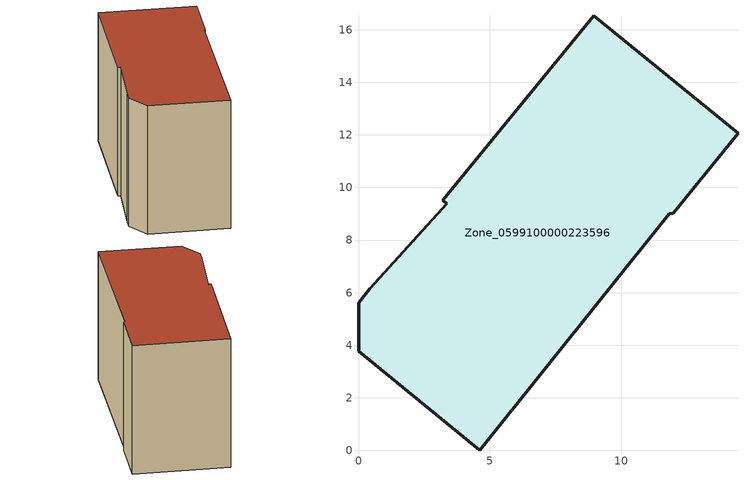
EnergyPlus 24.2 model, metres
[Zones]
Zone_0599100000223596
 floor ground (C_G): 11.97,9.03 11.82,9 4.6,0 0,3.77 0,5.62 0.43,6.14 3.36,9.39 3.19,9.52 8.94,16.54 14.43,12.06 z0
 wall outside (C_F): 11.82,9 11.97,9.03 14.43,12.06 8.94,16.54 3.19,9.52 3.36,9.39 0.43,6.14 0,5.62 0,3.77 4.6,0 11.82,9 z0:10.13
 roof outside (C_R): 0.43,6.14 0,5.62 0,3.77 4.6,0 11.82,9 11.97,9.03 14.43,12.06 8.94,16.54 3.19,9.52 3.36,9.39 z10.13
[BUILDING]
Pand.0599100000223596: North Axis=0; Terrain=City; Loads Convergence Tolerance Value=0.04; Temperature Convergence Tolerance Value=0.4; Solar Distribution=FullExterior; Maximum Number of Warmup Days=25; Minimum Number of Warmup Days=1
[Site:Location]
Rotterdam.The.Hague.AP_ZH_NLD Design_Conditions: Latitude=51.96; Longitude=4.45; Time Zone=1; Elevation=-4.5
[SITE:GROUNDTEMPERATURE:BUILDINGSURFACE]
18, 18, 18, 18, 18, 18, 18, 18, 18, 18, 18, 18
[MATERIAL] Thermal Absorptance=0.9; Solar Absorptance=0.7; Visible Absorptance=0.7
Name | Roughness | Thickness | Conductivity | Density | Specific Heat
G.TC.1946 | MediumSmooth | 0.15 | 1 | 540 | 1210
F.TC.1946 | Rough | 0.3 | 0.857143 | 1920 | 840
R.TC.1946 | MediumRough | 0.2 | 0.909091 | 1500 | 1000
[CONSTRUCTION]
C_G: G.TC.1946
C_F: F.TC.1946
C_R: R.TC.1946
[ZONE]
Zone_0599100000223596: Type=1; Multiplier=1; Ceiling Height=Autocalculate; Volume=Autocalculate; Floor Area=autocalculate; Part of Total Floor Area=Yes
[ZONEINFILTRATION:DESIGNFLOWRATE]
Infil_Zone_0599100000223596: Zone or ZoneList or Space or SpaceList=Zone_0599100000223596; Schedule=AlwaysOn; Design Flow Rate Calculation Method=Flow/Area; Flow Rate per Floor Area=0.003; Constant Term Coefficient=1; Temperature Term Coefficient=0; Velocity Term Coefficient=0; Velocity Squared Term Coefficient=0
[HVACTEMPLATE:ZONE:IDEALLOADSAIRSYSTEM]
Zone_0599100000223596: Maximum Heating Supply Air Temperature=50; Minimum Cooling Supply Air Temperature=13; Maximum Heating Supply Air Humidity Ratio=0.0156; Minimum Cooling Supply Air Humidity Ratio=0.0077; Heating Limit=NoLimit; Cooling Limit=NoLimit; Dehumidification Control Type=ConstantSensibleHeatRatio; Cooling Sensible Heat Ratio=0.7; Dehumidification Setpoint=60; Humidification Control Type=None; Humidification Setpoint=30; Outdoor Air Method=None; Outdoor Air Flow Rate per Person=0.00944; Outdoor Air Flow Rate per Zone Floor Area=0; Outdoor Air Flow Rate per Zone=0; Demand Controlled Ventilation Type=None; Outdoor Air Economizer Type=NoEconomizer; Heat Recovery Type=None; Sensible Heat Recovery Effectiveness=0.7; Latent Heat Recovery Effectiveness=0.65
[ZONECONTROL:THERMOSTAT]
ThermostatControl_Zone_0599100000223596: Zone or ZoneList=Zone_0599100000223596; Control Type Schedule=DualSetpointControlType; Control 1=Thermostat_Zone_0599100000223596; Temperature Difference Between Cutout And Setpoint=0
[THERMOSTATSETPOINT:DUALSETPOINT]
Thermostat_Zone_0599100000223596: Heating Setpoint Temperature Schedule=HeatingSetpoint_Zone_0599100000223596; Cooling Setpoint Temperature Schedule=CoolingSetpoint_Zone_0599100000223596
[SCHEDULE:COMPACT]
HeatingSetpoint_Zone_0599100000223596: Through: 12/31, For: AllDays, Until: 24:00, 21
CoolingSetpoint_Zone_0599100000223596: Through: 12/31, For: AllDays, Until: 24:00, 24
DualSetpointControlType: Through: 12/31, For: AllDays, Until: 24:00, 4
AlwaysOn: Through: 12/31, For: AllDays, Until: 24:00, 1
